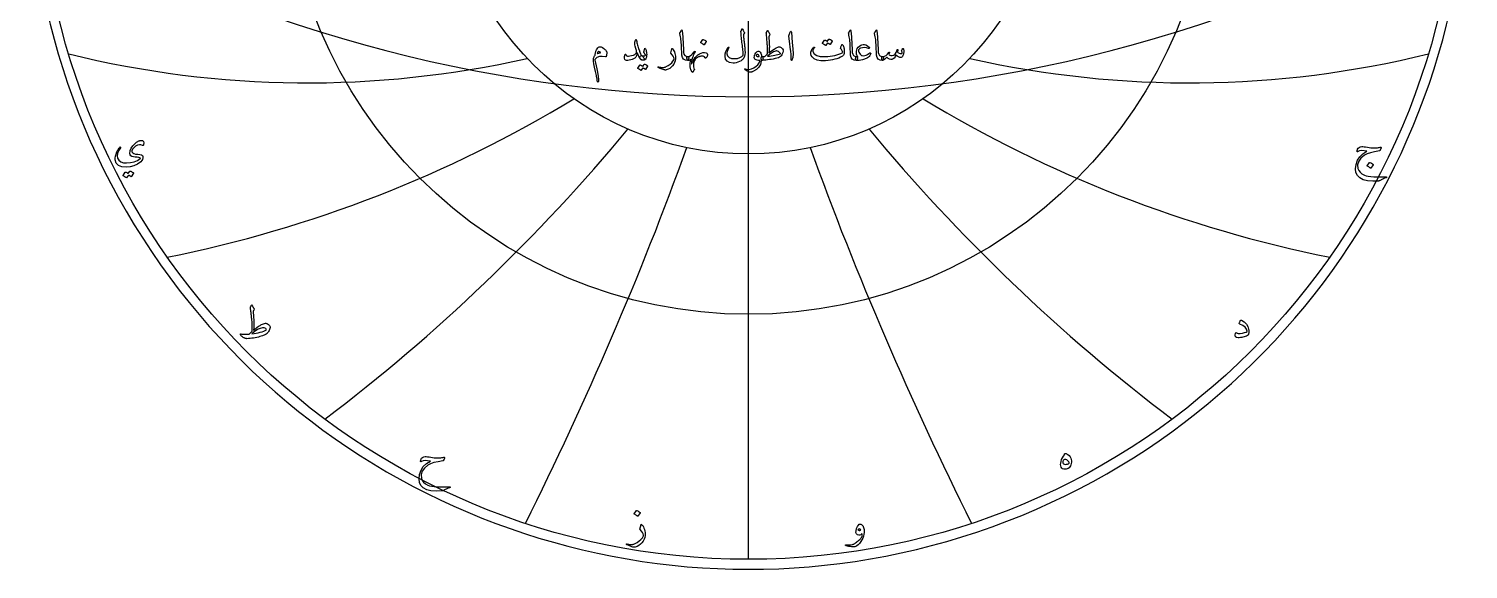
# Model space of a CAD drawing. Header units: millimetres. Extents: x -57 to 57, y -57 to 58.
# Drawn here: x -56.6 to 56.6, y -56.6 to -14.1 of the extents above; entities that cross this region are included whole.
import ezdxf

# ---------------------------------------------------------------- set-up
doc = ezdxf.new("R2010")
doc.units = ezdxf.units.MM
for name, color, linetype in [('CUT_OUTER', 1, 'Continuous'), ('ENGRAVE', 7, 'Continuous'), ('ENGRAVE_FINE', 8, 'Continuous'), ('TEXT', 5, 'Continuous')]:
    doc.layers.add(name, color=color, linetype=linetype)

msp = doc.modelspace()

# ---------------------------------------------------------------- linework, layer by layer
at = {"layer": 'CUT_OUTER'}
msp.add_arc((-0.0002, -0.0001), 56.5799, 134.296617, 87.801785, dxfattribs=at)
at = {"layer": 'ENGRAVE'}
for points in [[(0, -55.8), (0, 55.8)], [(0, -55.8), (0, -23.9096)]]:
    msp.add_lwpolyline(points, dxfattribs=at)
for radius in [55.8, 36.5261, 23.9096]:
    msp.add_circle((0, 0), radius, dxfattribs=at)
for centre, radius, start, end in [((-34.6701, 60.0503), 78.3722, 256.139401, 282.728406), ((34.6701, 60.0503), 78.3722, 257.271594, 283.860599), ((-65.1176, 65.1176), 99.0695, 281.307632, 301.249386), ((65.1176, 65.1176), 99.0695, 238.750614, 258.692368), ((-119.2933, 68.874), 142.5085, 307.11247, 320.406972), ((119.2933, 68.874), 142.5085, 219.593028, 232.88753), ((-265.6611, 71.1837), 277.4475, 333.417374, 340.064626), ((265.6611, 71.1837), 277.4475, 199.935374, 206.582626)]:
    msp.add_arc(centre, radius, start, end, dxfattribs=at)
at = {"layer": 'ENGRAVE_FINE'}
msp.add_arc((0, 93.8642), 113.2855, 240.613342, 299.386658, dxfattribs=at)
at = {"layer": 'TEXT'}
for points in [[(-5.2717, -14.1803), (-5.2654, -14.1704), (-5.2594, -14.1638), (-5.2538, -14.1605), (-5.2487, -14.1605), (-5.2408, -14.1648), (-5.2338, -14.1778), (-5.2276, -14.1995), (-5.2222, -14.2298), (-5.195, -14.4763), (-5.1727, -14.7042), (-5.1554, -14.9135), (-5.1431, -15.1043), (-5.1351, -15.2675), (-5.1278, -15.4137), (-5.1211, -15.543), (-5.115, -15.6554), (-5.1097, -15.7509), (-5.1055, -15.8295), (-5.1023, -15.8912), (-5.1002, -15.9359), (-5.0709, -16.07), (-5.0061, -16.1686), (-4.9059, -16.2317), (-4.7702, -16.2593), (-4.7324, -16.2692), (-4.7083, -16.2923), (-4.6978, -16.3286), (-4.7008, -16.3781), (-4.7163, -16.4561), (-4.733, -16.5118), (-4.751, -16.5452), (-4.7702, -16.5563), (-4.9611, -16.5312), (-5.1018, -16.4557), (-5.1921, -16.3299), (-5.2321, -16.1537), (-5.2384, -16.0695), (-5.2441, -15.985), (-5.2492, -15.9003), (-5.2536, -15.8155), (-5.2576, -15.7304), (-5.2614, -15.6451), (-5.265, -15.5596), (-5.2685, -15.4739), (-5.2746, -15.3105), (-5.2833, -15.1633), (-5.2944, -15.0324), (-5.308, -14.9179), (-5.3241, -14.8078), (-5.3427, -14.6906), (-5.3637, -14.5661), (-5.3872, -14.4344), (-5.3903, -14.4107), (-5.3897, -14.389), (-5.3854, -14.3694), (-5.3773, -14.3519)], [(-0.5264, -14.1011), (-0.5206, -14.091), (-0.5132, -14.0838), (-0.5041, -14.0795), (-0.4934, -14.078), (-0.4826, -14.0799), (-0.4736, -14.0854), (-0.4661, -14.0947), (-0.4604, -14.1077), (-0.4296, -14.1834), (-0.3968, -14.2488), (-0.362, -14.3039), (-0.3251, -14.3486), (-0.3141, -14.3647), (-0.311, -14.3833), (-0.3158, -14.4043), (-0.3284, -14.4278), (-0.3364, -14.4392), (-0.344, -14.4501), (-0.3512, -14.4606), (-0.3581, -14.4707), (-0.3644, -14.4802), (-0.3704, -14.4889), (-0.376, -14.4967), (-0.3812, -14.5037), (-0.3898, -14.5165), (-0.396, -14.5318), (-0.3997, -14.5495), (-0.401, -14.5697), (-0.397, -14.6267), (-0.3919, -14.6889), (-0.3855, -14.7563), (-0.3779, -14.8288), (-0.3692, -14.9064), (-0.3597, -14.9892), (-0.3494, -15.0772), (-0.3383, -15.1703), (-0.3258, -15.2632), (-0.3147, -15.3506), (-0.3051, -15.4324), (-0.297, -15.5086), (-0.2901, -15.5794), (-0.2842, -15.6451), (-0.2794, -15.7056), (-0.2756, -15.761), (-0.2712, -15.925), (-0.2846, -16.0803), (-0.3158, -16.2269), (-0.3647, -16.3649), (-0.4123, -16.446), (-0.4859, -16.5208), (-0.5855, -16.5895), (-0.7111, -16.652), (-0.8473, -16.7038), (-0.9752, -16.7403), (-1.0948, -16.7615), (-1.2062, -16.7675), (-1.485, -16.7292), (-1.6847, -16.624), (-1.8051, -16.452), (-1.8464, -16.2131), (-1.8319, -16.0351), (-1.7853, -15.8608), (-1.7065, -15.6903), (-1.5956, -15.5234), (-1.5871, -15.5137), (-1.5782, -15.5077), (-1.5689, -15.5055), (-1.5593, -15.5069), (-1.5489, -15.5108), (-1.5411, -15.516), (-1.5357, -15.5224), (-1.5328, -15.53), (-1.5308, -15.5414), (-1.5312, -15.5523), (-1.5341, -15.5628), (-1.5395, -15.5729), (-1.6151, -15.7204), (-1.6673, -15.846), (-1.696, -15.9497), (-1.7012, -16.0316), (-1.6461, -16.208), (-1.5271, -16.3311), (-1.3441, -16.401), (-1.0973, -16.4177), (-0.8747, -16.3936), (-0.6856, -16.3377), (-0.5299, -16.25), (-0.4076, -16.1306), (-0.4101, -16.073), (-0.4146, -16.0056), (-0.4209, -15.9286), (-0.429, -15.8419), (-0.4392, -15.7452), (-0.4517, -15.6385), (-0.4664, -15.5217), (-0.4835, -15.3947), (-0.4995, -15.2637), (-0.5148, -15.1348), (-0.5292, -15.008), (-0.5429, -14.8832), (-0.5554, -14.7605), (-0.5668, -14.6398), (-0.5769, -14.5212), (-0.5858, -14.4047), (-0.599, -14.2925), (-0.5983, -14.2797), (-0.5965, -14.2678), (-0.5934, -14.2566), (-0.5891, -14.2463)], [(1.4866, -14.2199), (1.4945, -14.2115), (1.5015, -14.2059), (1.5077, -14.2032), (1.513, -14.2034), (1.5194, -14.2063), (1.5254, -14.2117), (1.531, -14.2195), (1.5361, -14.2298), (1.5571, -14.2744), (1.577, -14.3156), (1.5959, -14.3536), (1.6137, -14.3882), (1.6307, -14.4192), (1.6471, -14.446), (1.6629, -14.4687), (1.678, -14.4872), (1.6892, -14.5025), (1.6929, -14.5186), (1.6892, -14.5355), (1.678, -14.5532), (1.612, -14.6357), (1.6036, -14.6499), (1.598, -14.6662), (1.5953, -14.6846), (1.5955, -14.705), (1.6063, -14.8607), (1.6153, -14.9979), (1.6228, -15.1165), (1.6285, -15.2165), (1.6329, -15.2982), (1.636, -15.3617), (1.6378, -15.4071), (1.6384, -15.4343), (1.6377, -15.5148), (1.6356, -15.5911), (1.632, -15.6633), (1.6269, -15.7313), (1.6206, -15.7953), (1.6133, -15.8551), (1.6049, -15.9108), (1.5955, -15.9623), (1.8197, -15.7907), (2.0138, -15.6587), (2.1778, -15.5663), (2.3116, -15.5135), (2.3713, -15.4995), (2.4247, -15.4937), (2.4719, -15.4962), (2.5129, -15.5069), (2.5709, -15.537), (2.626, -15.5845), (2.6782, -15.6492), (2.7274, -15.7313), (2.7351, -15.7509), (2.7382, -15.7734), (2.7367, -15.7988), (2.7307, -15.827), (2.698, -15.9285), (2.659, -16.025), (2.6138, -16.1166), (2.5624, -16.2032), (2.5125, -16.2589), (2.442, -16.3072), (2.3508, -16.348), (2.239, -16.3814), (2.0894, -16.4145), (1.9408, -16.4445), (1.7932, -16.4714), (1.6467, -16.4953), (1.5014, -16.5158), (1.3575, -16.5328), (1.2151, -16.5463), (1.0741, -16.5563), (1.0583, -16.5518), (1.0436, -16.5382), (1.0302, -16.5155), (1.018, -16.4837), (1.0073, -16.4447), (1.0015, -16.407), (1.0007, -16.3705), (1.0048, -16.3352), (1.0141, -16.3045), (1.0288, -16.2816), (1.0488, -16.2665), (1.0741, -16.2593), (1.1079, -16.2575), (1.1397, -16.2552), (1.1697, -16.2525), (1.1979, -16.2494), (1.2242, -16.2463), (1.2486, -16.2436), (1.2712, -16.2414), (1.2919, -16.2395), (1.4767, -16.0613), (1.4784, -16.0536), (1.48, -16.0436), (1.4817, -16.0313), (1.4833, -16.0168), (1.485, -16), (1.4866, -15.9809), (1.4883, -15.9595), (1.4899, -15.9359), (1.4914, -15.9102), (1.4924, -15.8827), (1.493, -15.8533), (1.4932, -15.8221), (1.4932, -15.7892), (1.4932, -15.7548), (1.4932, -15.719), (1.4932, -15.6818), (1.4928, -15.6397), (1.4916, -15.5894), (1.4895, -15.5308), (1.4866, -15.464), (1.4829, -15.3894), (1.4784, -15.3073), (1.473, -15.2178), (1.4668, -15.1208), (1.4526, -14.9057), (1.4396, -14.7355), (1.4279, -14.6103), (1.4173, -14.5301), (1.4089, -14.4786), (1.4033, -14.4394), (1.4006, -14.4126), (1.4008, -14.3981), (1.4109, -14.3709), (1.4211, -14.3453), (1.4315, -14.3214), (1.4421, -14.2991), (1.4529, -14.2781), (1.464, -14.2579), (1.4752, -14.2385), (1.4866, -14.2199)], [(3.2785, -14.3453), (3.3101, -14.2843), (3.3355, -14.2628), (3.3547, -14.281), (3.3676, -14.3387), (3.4435, -15.1472), (3.4887, -15.6435), (3.4988, -16.0399), (3.4739, -16.3365), (3.4138, -16.5332), (3.4029, -16.5493), (3.3932, -16.558), (3.3848, -16.5592), (3.3775, -16.553), (3.3718, -16.5433), (3.3676, -16.5307), (3.3652, -16.5153), (3.3643, -16.4969), (3.3643, -16.354), (3.3577, -16.2024), (3.3445, -16.0421), (3.3247, -15.8732), (3.3204, -15.8291), (3.3074, -15.7099), (3.2858, -15.5156), (3.2554, -15.2462), (3.1828, -14.6489), (3.1812, -14.6172), (3.1828, -14.5879), (3.1878, -14.5611), (3.196, -14.5367)], [(7.9909, -14.1803), (7.9973, -14.1704), (8.0033, -14.1638), (8.0089, -14.1605), (8.014, -14.1605), (8.0219, -14.1648), (8.0289, -14.1778), (8.0351, -14.1995), (8.0404, -14.2298), (8.0677, -14.4763), (8.0899, -14.7042), (8.1073, -14.9135), (8.1196, -15.1043), (8.1276, -15.2675), (8.1349, -15.4137), (8.1416, -15.543), (8.1477, -15.6554), (8.153, -15.7509), (8.1572, -15.8295), (8.1604, -15.8912), (8.1625, -15.9359), (8.1918, -16.07), (8.2566, -16.1686), (8.3568, -16.2317), (8.4925, -16.2593), (8.5303, -16.2692), (8.5544, -16.2923), (8.5649, -16.3286), (8.5618, -16.3781), (8.5464, -16.4561), (8.5297, -16.5118), (8.5117, -16.5452), (8.4925, -16.5563), (8.3016, -16.5312), (8.1609, -16.4557), (8.0706, -16.3299), (8.0305, -16.1537), (8.0243, -16.0695), (8.0186, -15.985), (8.0135, -15.9003), (8.0091, -15.8155), (8.0051, -15.7304), (8.0013, -15.6451), (7.9977, -15.5596), (7.9942, -15.4739), (7.9881, -15.3105), (7.9794, -15.1633), (7.9683, -15.0324), (7.9546, -14.9179), (7.9386, -14.8078), (7.92, -14.6906), (7.899, -14.5661), (7.8754, -14.4344), (7.8724, -14.4107), (7.873, -14.389), (7.8773, -14.3694), (7.8853, -14.3519)], [(10.0336, -14.1803), (10.04, -14.1704), (10.046, -14.1638), (10.0516, -14.1605), (10.0567, -14.1605), (10.0646, -14.1648), (10.0716, -14.1778), (10.0778, -14.1995), (10.0831, -14.2298), (10.1104, -14.4763), (10.1326, -14.7042), (10.15, -14.9135), (10.1623, -15.1043), (10.1703, -15.2675), (10.1776, -15.4137), (10.1843, -15.543), (10.1904, -15.6554), (10.1957, -15.7509), (10.1999, -15.8295), (10.2031, -15.8912), (10.2052, -15.9359), (10.2345, -16.07), (10.2993, -16.1686), (10.3995, -16.2317), (10.5352, -16.2593), (10.573, -16.2692), (10.5971, -16.2923), (10.6076, -16.3286), (10.6045, -16.3781), (10.5891, -16.4561), (10.5724, -16.5118), (10.5544, -16.5452), (10.5352, -16.5563), (10.3443, -16.5312), (10.2036, -16.4557), (10.1133, -16.3299), (10.0732, -16.1537), (10.067, -16.0695), (10.0613, -15.985), (10.0562, -15.9003), (10.0518, -15.8155), (10.0478, -15.7304), (10.044, -15.6451), (10.0404, -15.5596), (10.0369, -15.4739), (10.0308, -15.3105), (10.0221, -15.1633), (10.011, -15.0324), (9.9973, -14.9179), (9.9813, -14.8078), (9.9627, -14.6906), (9.9417, -14.5661), (9.9181, -14.4344), (9.9151, -14.4107), (9.9157, -14.389), (9.92, -14.3694), (9.928, -14.3519)], [(-12.0664, -16.1405), (-12.0575, -16.0878), (-12.0471, -16.0353), (-12.0352, -15.983), (-12.0219, -15.931), (-12.0067, -15.8795), (-11.9893, -15.8291), (-11.9696, -15.7797), (-11.9476, -15.7313), (-11.899, -15.6437), (-11.8486, -15.5754), (-11.7967, -15.5265), (-11.7431, -15.497), (-11.6614, -15.4828), (-11.5714, -15.4995), (-11.4733, -15.5471), (-11.3668, -15.6257), (-11.3376, -15.6509), (-11.3091, -15.6769), (-11.2815, -15.7037), (-11.2546, -15.7313), (-11.2285, -15.7598), (-11.2027, -15.7891), (-11.1773, -15.8192), (-11.1523, -15.8501), (-11.1396, -15.8681), (-11.1309, -15.8856), (-11.1264, -15.9027), (-11.1259, -15.9194), (-11.1371, -15.9868), (-11.1474, -16.0469), (-11.1569, -16.0998), (-11.1655, -16.1455), (-11.1732, -16.1833), (-11.1796, -16.2127), (-11.1847, -16.2336), (-11.1886, -16.2461), (-11.1983, -16.2614), (-11.2109, -16.2709), (-11.2264, -16.2746), (-11.2447, -16.2725), (-11.5003, -16.2366), (-11.7224, -16.2577), (-11.9111, -16.3356), (-12.0664, -16.4705), (-12.0774, -16.487), (-12.0838, -16.5035), (-12.0856, -16.52), (-12.0829, -16.5365), (-12.0248, -16.7589), (-11.9691, -16.9903), (-11.9159, -17.2308), (-11.8651, -17.4803), (-11.8078, -17.8161), (-11.7843, -18.0578), (-11.7946, -18.2055), (-11.8387, -18.2591), (-11.8567, -18.255), (-11.8709, -18.2393), (-11.8814, -18.2121), (-11.8882, -18.1733), (-11.8963, -18.0925), (-11.9072, -18.0083), (-11.921, -17.9209), (-11.9377, -17.8301), (-11.9569, -17.7363), (-11.9782, -17.6395), (-12.0015, -17.5399), (-12.0268, -17.4374), (-12.1116, -17.0936), (-12.1679, -16.8211), (-12.1958, -16.62), (-12.1951, -16.4903), (-12.1858, -16.43), (-12.1741, -16.3744), (-12.1602, -16.3236), (-12.144, -16.2775), (-12.1262, -16.2361), (-12.1073, -16.1995), (-12.0874, -16.1676), (-12.0664, -16.1405)], [(-8.806, -14.9921), (-8.7871, -15.0786), (-8.7664, -15.1666), (-8.7442, -15.256), (-8.7203, -15.3469), (-8.6947, -15.4396), (-8.6674, -15.5346), (-8.6386, -15.6318), (-8.608, -15.7313), (-8.5464, -15.9103), (-8.4901, -16.0448), (-8.4391, -16.1347), (-8.3935, -16.1801), (-8.3537, -16.2071), (-8.3135, -16.2453), (-8.2729, -16.2946), (-8.2318, -16.355), (-8.1931, -16.4299), (-8.1823, -16.4862), (-8.1997, -16.5239), (-8.245, -16.5431), (-8.3917, -16.5283), (-8.5214, -16.4309), (-8.6342, -16.2511), (-8.7302, -15.9887), (-8.7322, -15.9844), (-8.7351, -15.9813), (-8.7388, -15.9794), (-8.7433, -15.9788), (-8.7466, -15.9794), (-8.75, -15.9813), (-8.7532, -15.9844), (-8.7566, -15.9887), (-8.7658, -16.0312), (-8.7772, -16.0762), (-8.7906, -16.1236), (-8.806, -16.1735), (-8.823, -16.2207), (-8.8407, -16.2601), (-8.8593, -16.2917), (-8.8787, -16.3154), (-8.9484, -16.3763), (-9.0354, -16.4301), (-9.1398, -16.4769), (-9.2614, -16.5167), (-9.3852, -16.5462), (-9.4924, -16.5588), (-9.5832, -16.5545), (-9.6574, -16.5332), (-9.721, -16.48), (-9.7498, -16.3864), (-9.7441, -16.2523), (-9.7036, -16.0778), (-9.6997, -16.072), (-9.6946, -16.0679), (-9.6882, -16.0654), (-9.6806, -16.0646), (-9.6715, -16.0656), (-9.664, -16.0687), (-9.6583, -16.0739), (-9.6541, -16.0811), (-9.6385, -16.1176), (-9.6212, -16.1479), (-9.6022, -16.1721), (-9.5816, -16.19), (-9.5172, -16.2139), (-9.4297, -16.2197), (-9.3192, -16.2073), (-9.1855, -16.1768), (-9.043, -16.131), (-8.9323, -16.0795), (-8.8533, -16.0221), (-8.806, -15.959), (-8.7982, -15.8951), (-8.811, -15.7858), (-8.8444, -15.6311), (-8.8985, -15.431), (-8.9244, -15.3256), (-8.9397, -15.2404), (-8.9442, -15.1755), (-8.9381, -15.1307), (-8.8753, -14.9525), (-8.8685, -14.9337), (-8.8613, -14.9203), (-8.8537, -14.9123), (-8.8456, -14.9096), (-8.8357, -14.9148), (-8.8258, -14.9302), (-8.8159, -14.956), (-8.806, -14.9921)], [(-8.1395, -16.058), (-8.1588, -16.0256), (-8.1774, -15.9978), (-8.1951, -15.9745), (-8.212, -15.9557), (-8.2242, -15.9396), (-8.231, -15.9211), (-8.2325, -15.9), (-8.2285, -15.8765), (-8.1593, -15.6257), (-8.1496, -15.6039), (-8.137, -15.5977), (-8.1215, -15.6072), (-8.1031, -15.6323), (-8.0755, -15.6857), (-8.052, -15.7503), (-8.0326, -15.826), (-8.0174, -15.9128), (-8.0085, -15.9961), (-8.005, -16.0778), (-8.0068, -16.1578), (-8.0141, -16.2362), (-8.0258, -16.3045), (-8.0413, -16.3641), (-8.0605, -16.415), (-8.0833, -16.4573), (-8.1116, -16.4887), (-8.1502, -16.5134), (-8.1991, -16.5316), (-8.2583, -16.5431), (-8.3189, -16.5454), (-8.3754, -16.5357), (-8.4278, -16.514), (-8.4761, -16.4804), (-8.5134, -16.4377), (-8.533, -16.3888), (-8.5348, -16.3338), (-8.519, -16.2725), (-8.4936, -16.2224), (-8.4637, -16.1908), (-8.4292, -16.1778), (-8.3902, -16.1834), (-8.3003, -16.2051), (-8.2219, -16.2073), (-8.1551, -16.1902), (-8.0998, -16.1537), (-8.0986, -16.144), (-8.1048, -16.1248), (-8.1184, -16.0962), (-8.1395, -16.058)], [(-6.0308, -15.6356), (-6.0289, -15.6296), (-6.0266, -15.6249), (-6.0239, -15.6214), (-6.0209, -15.6191), (-6.0116, -15.6183), (-6.0002, -15.6224), (-5.9868, -15.6315), (-5.9714, -15.6455), (-5.9111, -15.7171), (-5.8591, -15.7998), (-5.8154, -15.8936), (-5.78, -15.9986), (-5.7523, -16.1116), (-5.7354, -16.223), (-5.7292, -16.3327), (-5.7337, -16.4408), (-5.763, -16.5831), (-5.8113, -16.7197), (-5.8785, -16.8504), (-5.9648, -16.9754), (-6.0679, -17.0886), (-6.1859, -17.1808), (-6.3187, -17.252), (-6.4664, -17.3021), (-6.506, -17.3106), (-6.5456, -17.3128), (-6.5851, -17.3089), (-6.6247, -17.2988), (-6.716, -17.267), (-6.7984, -17.2374), (-6.8719, -17.21), (-6.9366, -17.185), (-6.9922, -17.1622), (-7.0385, -17.1417), (-7.0755, -17.1234), (-7.1033, -17.1074), (-7.109, -17.1025), (-7.1132, -17.0975), (-7.1156, -17.0926), (-7.1164, -17.0876), (-7.1158, -17.0812), (-7.114, -17.0752), (-7.1109, -17.0697), (-7.1065, -17.0645), (-7.101, -17.0606), (-7.0942, -17.0587), (-7.0861, -17.0589), (-7.0769, -17.0612), (-7.0203, -17.0764), (-6.9663, -17.0889), (-6.9147, -17.0987), (-6.8656, -17.1058), (-6.8186, -17.1102), (-6.7732, -17.112), (-6.7295, -17.111), (-6.6875, -17.1074), (-6.6455, -17.1007), (-6.6021, -17.0905), (-6.5572, -17.0768), (-6.5109, -17.0596), (-6.4632, -17.0386), (-6.414, -17.0138), (-6.3633, -16.985), (-6.3113, -16.9523), (-6.165, -16.8471), (-6.0398, -16.7329), (-5.9357, -16.6095), (-5.8525, -16.4771), (-5.8472, -16.4664), (-5.8443, -16.454), (-5.8439, -16.44), (-5.846, -16.4243), (-5.8806, -16.3317), (-5.9351, -16.2288), (-6.0093, -16.1156), (-6.1033, -15.992), (-6.1075, -15.9842), (-6.11, -15.9772), (-6.1108, -15.971), (-6.11, -15.9656)], [(-4.2422, -16.5299), (-4.2784, -16.6079), (-4.3049, -16.69), (-4.3214, -16.7762), (-4.3279, -16.8665), (-4.3251, -16.9606), (-4.3131, -17.0579), (-4.2921, -17.1586), (-4.262, -17.2625), (-4.2582, -17.2763), (-4.257, -17.2881), (-4.2582, -17.2978), (-4.262, -17.3054), (-4.3808, -17.4737), (-4.3917, -17.4859), (-4.4014, -17.4927), (-4.4098, -17.4941), (-4.4171, -17.4902), (-4.5301, -17.2965), (-4.5854, -17.0587), (-4.5829, -16.7768), (-4.5227, -16.4507), (-4.5802, -16.4969), (-4.6406, -16.5299), (-4.7039, -16.5497), (-4.7702, -16.5563), (-4.7844, -16.552), (-4.7974, -16.539), (-4.8091, -16.5173), (-4.8197, -16.487), (-4.8256, -16.4688), (-4.8304, -16.4503), (-4.8339, -16.4316), (-4.8361, -16.4128), (-4.8378, -16.3939), (-4.8395, -16.3752), (-4.8411, -16.3568), (-4.8428, -16.3385), (-4.8407, -16.3051), (-4.8279, -16.2808), (-4.8044, -16.2655), (-4.7702, -16.2593), (-4.6355, -16.2292), (-4.5086, -16.1554), (-4.3896, -16.0378), (-4.2784, -15.8765), (-4.2634, -15.8561), (-4.2479, -15.8443), (-4.232, -15.8412), (-4.2157, -15.8468), (-4.2038, -15.8573), (-4.1976, -15.8691), (-4.1972, -15.8821), (-4.2026, -15.8963), (-4.2317, -15.9479), (-4.2599, -16.0003), (-4.287, -16.0535), (-4.3131, -16.1075), (-4.3382, -16.1624), (-4.3622, -16.2181), (-4.3852, -16.2746), (-4.4071, -16.3319), (-4.4558, -16.488), (-4.4831, -16.6231), (-4.4888, -16.7372), (-4.4732, -16.8302), (-4.4717, -16.8331), (-4.4707, -16.8352), (-4.4701, -16.8364), (-4.4699, -16.8368), (-4.4696, -16.8364), (-4.469, -16.8352), (-4.468, -16.8331), (-4.4666, -16.8302), (-4.4464, -16.7829), (-4.4257, -16.7366), (-4.4044, -16.6913), (-4.3824, -16.6471), (-4.3596, -16.6037), (-4.3358, -16.5609), (-4.3109, -16.5187), (-4.2851, -16.4771), (-4.2663, -16.4482), (-4.2496, -16.4309), (-4.2349, -16.4251), (-4.2224, -16.4309), (-4.2162, -16.4433), (-4.2174, -16.4639), (-4.2261, -16.4928), (-4.2422, -16.5299)], [(-3.5921, -14.9129), (-3.5879, -14.9088), (-3.5822, -14.9063), (-3.5747, -14.9055), (-3.5656, -14.9063), (-3.5015, -14.9323), (-3.4411, -14.9641), (-3.3844, -15.0016), (-3.3314, -15.0449), (-3.3262, -15.0515), (-3.3239, -15.0581), (-3.3245, -15.0647), (-3.3281, -15.0713), (-3.4832, -15.3221), (-3.4889, -15.3281), (-3.4963, -15.3295), (-3.5054, -15.3264), (-3.5161, -15.3188), (-3.5254, -15.3122), (-3.5401, -15.3023), (-3.5601, -15.2891), (-3.5854, -15.2726), (-3.6166, -15.2528), (-3.6539, -15.2297), (-3.6974, -15.2033), (-3.7471, -15.1736), (-3.7538, -15.1687), (-3.757, -15.1637), (-3.757, -15.1588), (-3.7538, -15.1538)], [(1.0081, -16.5926), (0.9308, -16.8642), (0.8011, -17.0917), (0.619, -17.2751), (0.3844, -17.4143), (0.3517, -17.4284), (0.3193, -17.4411), (0.2873, -17.4524), (0.2557, -17.4622), (0.2248, -17.4703), (0.1947, -17.4766), (0.1654, -17.481), (0.1369, -17.4836), (0.066, -17.4735), (-0.0281, -17.4366), (-0.1452, -17.3729), (-0.2855, -17.2823), (-0.3005, -17.2693), (-0.3094, -17.2567), (-0.3121, -17.2446), (-0.3086, -17.2328), (-0.3007, -17.2237), (-0.2904, -17.2196), (-0.2776, -17.2204), (-0.2624, -17.2262), (-0.1165, -17.2734), (0.047, -17.2732), (0.2283, -17.2256), (0.4273, -17.1305), (0.5899, -17.0202), (0.7243, -16.8904), (0.8308, -16.7413), (0.9091, -16.5728), (0.9085, -16.5668), (0.9067, -16.5621), (0.9036, -16.5586), (0.8992, -16.5563), (0.7856, -16.5497), (0.6889, -16.5365), (0.6091, -16.5167), (0.5461, -16.4903), (0.4975, -16.4495), (0.4669, -16.393), (0.4546, -16.3208), (0.4603, -16.2329), (0.4622, -16.2213), (0.4645, -16.2094), (0.4672, -16.1973), (0.4702, -16.1851), (0.4738, -16.1724), (0.4777, -16.1591), (0.482, -16.1452), (0.4867, -16.1306), (0.5255, -16.0364), (0.5725, -15.9582), (0.6278, -15.8961), (0.6913, -15.8501), (0.7563, -15.825), (0.8159, -15.8254), (0.8702, -15.8514), (0.919, -15.9029), (0.9617, -15.9747), (0.9941, -16.058), (1.0162, -16.1529), (1.0279, -16.2593), (1.0344, -16.2592), (1.0407, -16.2589), (1.0468, -16.2584), (1.0527, -16.2577), (1.0586, -16.2569), (1.0647, -16.2564), (1.071, -16.2561), (1.0774, -16.256), (1.0997, -16.2608), (1.117, -16.275), (1.1294, -16.2987), (1.1368, -16.3319), (1.1399, -16.3684), (1.1393, -16.4053), (1.135, -16.4427), (1.1269, -16.4804), (1.1164, -16.5136), (1.1047, -16.5373), (1.0917, -16.5516), (1.0774, -16.5563), (1.0147, -16.5563), (1.0143, -16.5623), (1.0131, -16.5703), (1.011, -16.5804), (1.0081, -16.5926)], [(2.1961, -15.8105), (2.1794, -15.8111), (2.1623, -15.813), (2.1448, -15.8161), (2.1268, -15.8204), (1.9647, -15.8841), (1.8051, -15.973), (1.6479, -16.0871), (1.4932, -16.2263), (1.6477, -16.2119), (1.7944, -16.195), (1.9332, -16.1756), (2.0641, -16.1537), (2.1873, -16.1292), (2.3026, -16.1017), (2.41, -16.0714), (2.5096, -16.0382), (2.5189, -16.0343), (2.5237, -16.0291), (2.5239, -16.0227), (2.5195, -16.0151), (2.4486, -15.9281), (2.371, -15.865), (2.2869, -15.8258), (2.1961, -15.8105)], [(7.3903, -15.3287), (7.4125, -15.3566), (7.4328, -15.3873), (7.4513, -15.4209), (7.4679, -15.4574), (7.4826, -15.4966), (7.4955, -15.5383), (7.5066, -15.5824), (7.5157, -15.629), (7.5277, -15.7227), (7.5306, -15.8155), (7.5244, -15.9075), (7.5091, -15.9986), (7.486, -16.0799), (7.4563, -16.1455), (7.42, -16.1954), (7.3771, -16.2296), (7.241, -16.3016), (7.0966, -16.3657), (6.944, -16.422), (6.7831, -16.4705), (6.614, -16.5107), (6.4366, -16.5423), (6.251, -16.5652), (6.0572, -16.5794), (5.6937, -16.5757), (5.3955, -16.525), (5.1624, -16.4272), (4.9945, -16.2824), (4.9257, -16.1692), (4.8939, -16.0473), (4.8993, -15.9167), (4.9417, -15.7775), (4.9561, -15.7475), (4.9727, -15.7169), (4.9916, -15.6856), (5.0127, -15.6538), (5.0361, -15.6213), (5.0618, -15.5882), (5.0897, -15.5545), (5.1199, -15.5201), (5.1301, -15.5104), (5.1406, -15.5044), (5.1515, -15.5022), (5.1628, -15.5036), (5.1705, -15.5065), (5.1769, -15.5119), (5.182, -15.5197), (5.1859, -15.53), (5.1878, -15.5397), (5.1868, -15.549), (5.1829, -15.5579), (5.1761, -15.5663), (5.1478, -15.5999), (5.1224, -15.6348), (5.0999, -15.6709), (5.0803, -15.7082), (5.0669, -15.7439), (5.0597, -15.7783), (5.0587, -15.8115), (5.0638, -15.8435), (5.167, -16.0302), (5.3608, -16.1611), (5.6455, -16.2364), (6.0208, -16.256), (6.2272, -16.2481), (6.4239, -16.2309), (6.6108, -16.2044), (6.7881, -16.1686), (6.9559, -16.1235), (7.1144, -16.0692), (7.2636, -16.0055), (7.4035, -15.9326), (7.3899, -15.8646), (7.359, -15.7891), (7.3107, -15.7062), (7.2451, -15.6158), (7.2431, -15.6072), (7.2435, -15.5911), (7.2464, -15.5676), (7.2517, -15.5366), (7.2532, -15.5335), (7.2542, -15.5308), (7.2548, -15.5286), (7.255, -15.5267), (7.2658, -15.4846), (7.2814, -15.4376), (7.3021, -15.3856), (7.3276, -15.3287), (7.339, -15.3114), (7.3532, -15.3056), (7.3703, -15.3114), (7.3903, -15.3287)], [(6.3145, -14.8898), (6.3187, -14.8857), (6.3244, -14.8832), (6.3319, -14.8824), (6.3409, -14.8832), (6.3734, -14.8954), (6.4049, -14.9088), (6.4353, -14.9234), (6.4647, -14.9393), (6.4933, -14.9566), (6.5212, -14.9756), (6.5485, -14.9962), (6.5752, -15.0185), (6.5804, -15.0253), (6.5827, -15.0325), (6.5821, -15.0402), (6.5785, -15.0482), (6.4201, -15.299), (6.4158, -15.3023), (6.4094, -15.3023), (6.401, -15.299), (6.3904, -15.2924), (6.3832, -15.2863), (6.3715, -15.278), (6.3552, -15.2674), (6.3343, -15.2545), (6.3088, -15.2391), (6.2782, -15.2211), (6.2428, -15.2003), (6.2023, -15.1769), (6.0769, -15.3716), (6.0712, -15.3776), (6.0637, -15.379), (6.0547, -15.3759), (6.0439, -15.3683), (6.0347, -15.3617), (6.02, -15.3518), (6, -15.3386), (5.9746, -15.3221), (5.9435, -15.3023), (5.9062, -15.2792), (5.8627, -15.2528), (5.8129, -15.2231), (5.8078, -15.2182), (5.8055, -15.2132), (5.8061, -15.2083), (5.8096, -15.2033), (5.9713, -14.9624), (5.9755, -14.9583), (5.9812, -14.9558), (5.9887, -14.955), (5.9977, -14.9558), (6.0254, -14.9648), (6.0522, -14.9752), (6.0782, -14.9871), (6.1033, -15.0004), (6.1277, -15.0149), (6.1512, -15.0305), (6.1739, -15.0471), (6.1957, -15.0647)], [(9.6046, -16.0184), (9.5155, -16.2164), (9.5042, -16.236), (9.4933, -16.2519), (9.4828, -16.2641), (9.4726, -16.2725), (9.4213, -16.3077), (9.3662, -16.3406), (9.3074, -16.3712), (9.2449, -16.3996), (9.1789, -16.4261), (9.1096, -16.4511), (9.037, -16.4747), (8.9611, -16.4969), (8.8192, -16.5316), (8.6938, -16.553), (8.5849, -16.5613), (8.4925, -16.5563), (8.4573, -16.5402), (8.434, -16.5085), (8.4226, -16.461), (8.4232, -16.3979), (8.4317, -16.341), (8.4439, -16.2989), (8.4598, -16.2717), (8.4793, -16.2593), (8.4826, -16.2593), (8.4859, -16.2593), (8.4892, -16.2593), (8.4925, -16.2593), (8.5171, -16.2618), (8.5412, -16.2626), (8.5649, -16.2618), (8.5882, -16.2593), (8.5482, -16.2001), (8.5173, -16.1347), (8.4954, -16.0632), (8.4826, -15.9854), (8.4808, -15.8462), (8.5049, -15.7222), (8.555, -15.6135), (8.6311, -15.5201), (8.7291, -15.4329), (8.825, -15.3658), (8.9189, -15.319), (9.0106, -15.2924), (9.1096, -15.2926), (9.2218, -15.3295), (9.3472, -15.4032), (9.4858, -15.5135), (9.5015, -15.5306), (9.5089, -15.549), (9.5081, -15.5686), (9.499, -15.5894), (9.4861, -15.6055), (9.4702, -15.6142), (9.4514, -15.6154), (9.4297, -15.6092), (9.2744, -15.5643), (9.1187, -15.5482), (8.9626, -15.561), (8.806, -15.6026), (8.744, -15.6288), (8.6963, -15.6579), (8.6631, -15.6899), (8.6443, -15.7247), (8.6398, -15.7689), (8.6526, -15.8254), (8.6827, -15.8943), (8.7301, -15.9755), (8.7879, -16.0576), (8.8423, -16.1191), (8.8935, -16.1599), (8.9413, -16.1801), (9.0455, -16.1904), (9.1501, -16.1785), (9.2551, -16.1442), (9.3604, -16.0877), (9.4561, -16.0217), (9.5056, -15.9904), (9.5452, -15.9722), (9.5749, -15.9673), (9.5947, -15.9755), (9.6028, -15.9856), (9.6071, -15.9961), (9.6077, -16.0071), (9.6046, -16.0184)], [(12.1357, -15.6158), (12.143, -15.6109), (12.1514, -15.6125), (12.1611, -15.6208), (12.172, -15.6356), (12.1838, -15.6608), (12.1927, -15.6967), (12.1987, -15.7433), (12.2017, -15.8006), (12.2028, -15.8658), (12.1993, -15.9293), (12.1912, -15.9912), (12.1786, -16.0514), (12.1419, -16.1686), (12.1011, -16.2527), (12.0561, -16.3039), (12.007, -16.322), (11.8909, -16.3152), (11.7835, -16.2849), (11.6847, -16.2311), (11.5945, -16.1537), (11.5327, -16.2756), (11.4592, -16.3707), (11.3743, -16.439), (11.2777, -16.4804), (11.1765, -16.4895), (11.074, -16.4639), (10.9702, -16.4037), (10.8652, -16.3088), (10.7803, -16.4171), (10.6969, -16.4944), (10.6153, -16.5408), (10.5352, -16.5563), (10.5192, -16.5472), (10.5039, -16.52), (10.4895, -16.4746), (10.4758, -16.4111), (10.4709, -16.3484), (10.4791, -16.3022), (10.5006, -16.2725), (10.5352, -16.2593), (10.6875, -16.2249), (10.8207, -16.1578), (10.935, -16.0582), (11.0302, -15.926), (11.0354, -15.9188), (11.041, -15.9136), (11.047, -15.9105), (11.0533, -15.9095), (11.0612, -15.9103), (11.0682, -15.9128), (11.0744, -15.9169), (11.0797, -15.9227), (11.0828, -15.9405), (11.0756, -15.9706), (11.0581, -16.0131), (11.0302, -16.0679), (11.0668, -16.1102), (11.1235, -16.1413), (11.2004, -16.1613), (11.2975, -16.1702), (11.4186, -16.1448), (11.5244, -16.0621), (11.615, -15.9221), (11.6902, -15.7247), (11.694, -15.7146), (11.6985, -15.7074), (11.7039, -15.7031), (11.71, -15.7016), (11.7193, -15.7024), (11.7274, -15.7049), (11.7342, -15.709), (11.7397, -15.7148), (11.7439, -15.7231), (11.7463, -15.7313), (11.7472, -15.7396), (11.7463, -15.7478), (11.7133, -15.8864), (11.7519, -15.9207), (11.7983, -15.9508), (11.8526, -15.9768), (11.9146, -15.9986), (11.9751, -16.0128), (12.0211, -16.0159), (12.0526, -16.0079), (12.0697, -15.9887), (12.0753, -15.9594), (12.0722, -15.9178), (12.0605, -15.8637), (12.04, -15.7973), (12.0436, -15.7785), (12.0607, -15.742), (12.0914, -15.6878), (12.1357, -15.6158)], [(-11.8948, -16.0184), (-11.8643, -16.0057), (-11.8321, -15.9941), (-11.7983, -15.9835), (-11.7628, -15.9739), (-11.7259, -15.9653), (-11.6878, -15.9578), (-11.6484, -15.9513), (-11.6077, -15.9458), (-11.6649, -15.9023), (-11.7142, -15.874), (-11.7556, -15.861), (-11.7892, -15.8633), (-11.8293, -15.8829), (-11.8602, -15.9153), (-11.8821, -15.9605), (-11.8948, -16.0184)], [(-8.1989, -16.85), (-8.1947, -16.8459), (-8.189, -16.8434), (-8.1815, -16.8426), (-8.1724, -16.8434), (-8.14, -16.8556), (-8.1085, -16.869), (-8.0781, -16.8836), (-8.0487, -16.8995), (-8.0201, -16.9168), (-7.9922, -16.9358), (-7.9649, -16.9564), (-7.9381, -16.9787), (-7.933, -16.9855), (-7.9307, -16.9927), (-7.9313, -17.0004), (-7.9348, -17.0084), (-8.0932, -17.2592), (-8.0976, -17.2625), (-8.104, -17.2625), (-8.1124, -17.2592), (-8.1229, -17.2526), (-8.1302, -17.2465), (-8.1419, -17.2382), (-8.1582, -17.2276), (-8.1791, -17.2147), (-8.2046, -17.1993), (-8.2352, -17.1813), (-8.2706, -17.1605), (-8.311, -17.1371), (-8.4365, -17.3318), (-8.4422, -17.3378), (-8.4497, -17.3392), (-8.4587, -17.3361), (-8.4695, -17.3285), (-8.4787, -17.3219), (-8.4934, -17.312), (-8.5134, -17.2988), (-8.5388, -17.2823), (-8.5699, -17.2625), (-8.6072, -17.2394), (-8.6507, -17.213), (-8.7005, -17.1833), (-8.7056, -17.1784), (-8.7079, -17.1734), (-8.7073, -17.1685), (-8.7037, -17.1635), (-8.542, -16.9226), (-8.5379, -16.9185), (-8.5321, -16.916), (-8.5247, -16.9152), (-8.5156, -16.916), (-8.488, -16.925), (-8.4612, -16.9354), (-8.4352, -16.9473), (-8.4101, -16.9606), (-8.3857, -16.9751), (-8.3622, -16.9907), (-8.3395, -17.0073), (-8.3177, -17.0249)], [(-3.4106, -16.3517), (-3.4532, -16.2849), (-3.5087, -16.2395), (-3.577, -16.2156), (-3.6581, -16.2131), (-3.704, -16.219), (-3.7496, -16.2267), (-3.7948, -16.2363), (-3.8396, -16.2478), (-3.8839, -16.2615), (-3.9278, -16.2779), (-3.9713, -16.297), (-4.0145, -16.3187), (-4.0883, -16.3682), (-4.158, -16.4375), (-4.2236, -16.5266), (-4.2851, -16.6355), (-4.3026, -16.6601), (-4.3189, -16.6743), (-4.3339, -16.6782), (-4.3477, -16.6718), (-4.3593, -16.659), (-4.3643, -16.6438), (-4.3626, -16.626), (-4.3544, -16.6058), (-4.3418, -16.5792), (-4.3304, -16.5555), (-4.3203, -16.5347), (-4.3115, -16.5167), (-4.3036, -16.5015), (-4.2966, -16.4887), (-4.2904, -16.4784), (-4.2851, -16.4705), (-4.2366, -16.3975), (-4.1869, -16.3303), (-4.1359, -16.2688), (-4.0838, -16.2131), (-4.0303, -16.163), (-3.9757, -16.1182), (-3.9198, -16.0788), (-3.8627, -16.0448), (-3.716, -15.9782), (-3.5797, -15.9433), (-3.4537, -15.9402), (-3.338, -15.9689), (-3.2887, -15.9939), (-3.253, -16.0258), (-3.2309, -16.0648), (-3.2225, -16.1108), (-3.2274, -16.1735), (-3.2455, -16.2329), (-3.2769, -16.289), (-3.3215, -16.3418), (-3.3505, -16.3647), (-3.3751, -16.374), (-3.3951, -16.3697), (-3.4106, -16.3517)], [(0.8497, -16.223), (0.8151, -16.1626), (0.7771, -16.1199), (0.7359, -16.0949), (0.6913, -16.0877), (0.6647, -16.0947), (0.641, -16.1059), (0.6202, -16.1211), (0.6022, -16.1405), (0.5965, -16.1508), (0.5956, -16.162), (0.5998, -16.1739), (0.6088, -16.1867), (0.6429, -16.2166), (0.6922, -16.237), (0.7567, -16.248), (0.8365, -16.2494), (0.8448, -16.2478), (0.8497, -16.2428), (0.8514, -16.2346), (0.8497, -16.223)], [(-47.6473, -23.2369), (-47.7613, -23.1989), (-47.8885, -23.1973), (-48.0288, -23.2323), (-48.1824, -23.3038), (-48.2798, -23.372), (-48.361, -23.4534), (-48.4259, -23.548), (-48.4745, -23.6558), (-48.4794, -23.6774), (-48.4798, -23.6998), (-48.4759, -23.7231), (-48.4675, -23.7473), (-48.4116, -23.8226), (-48.3179, -23.8793), (-48.1863, -23.9176), (-48.0169, -23.9374), (-47.8497, -23.9552), (-47.7283, -23.9876), (-47.6526, -24.0344), (-47.6227, -24.0958), (-47.6194, -24.2243), (-47.6447, -24.3387), (-47.6986, -24.439), (-47.7811, -24.5252), (-48.0431, -24.7041), (-48.3223, -24.8359), (-48.6186, -24.9206), (-48.9321, -24.9582), (-49.2745, -24.9344), (-49.5305, -24.8315), (-49.7004, -24.6493), (-49.784, -24.388), (-49.7888, -24.2445), (-49.7681, -24.0888), (-49.7219, -23.9207), (-49.6502, -23.7403), (-49.6253, -23.6901), (-49.5996, -23.6417), (-49.5733, -23.5951), (-49.5464, -23.5502), (-49.5186, -23.5069), (-49.4896, -23.4648), (-49.4596, -23.4241), (-49.4285, -23.3848), (-49.4117, -23.3685), (-49.3968, -23.3619), (-49.3836, -23.365), (-49.3721, -23.3777), (-49.3658, -23.3936), (-49.3642, -23.4094), (-49.3675, -23.4252), (-49.3757, -23.4411), (-49.5204, -23.6743), (-49.6062, -23.8846), (-49.6331, -24.072), (-49.6009, -24.2366), (-49.4975, -24.41), (-49.3457, -24.5323), (-49.1455, -24.6036), (-48.8969, -24.6238), (-48.5784, -24.5985), (-48.2915, -24.5332), (-48.0363, -24.4278), (-47.8128, -24.2824), (-47.7994, -24.27), (-47.7943, -24.2577), (-47.7976, -24.2454), (-47.8093, -24.2331), (-47.8566, -24.2102), (-47.9386, -24.1908), (-48.0554, -24.175), (-48.207, -24.1627), (-48.3612, -24.1438), (-48.4789, -24.1081), (-48.5601, -24.0558), (-48.6048, -23.9867), (-48.6255, -23.9055), (-48.6312, -23.8204), (-48.6219, -23.7313), (-48.5977, -23.6382), (-48.5192, -23.4554), (-48.4103, -23.2871), (-48.271, -23.1333), (-48.1014, -22.994), (-48.0563, -22.961), (-48.0125, -22.9324), (-47.9701, -22.9082), (-47.9289, -22.8884), (-47.8893, -22.8728), (-47.8515, -22.8612), (-47.8154, -22.8535), (-47.7811, -22.8497), (-47.6469, -22.8623), (-47.5646, -22.921), (-47.5343, -23.0259), (-47.5558, -23.1771), (-47.5721, -23.2178), (-47.5928, -23.2413), (-47.6179, -23.2477), (-47.6473, -23.2369)], [(49.7294, -23.4552), (49.6449, -23.6452), (49.6372, -23.6578), (49.6282, -23.6672), (49.6179, -23.6736), (49.6062, -23.6769), (49.2157, -23.7385), (48.889, -23.8142), (48.6261, -23.904), (48.427, -24.0078), (48.1478, -24.2355), (47.9685, -24.4856), (47.8891, -24.7582), (47.9096, -25.0532), (47.9716, -25.213), (48.0768, -25.3542), (48.2251, -25.477), (48.4165, -25.5812), (48.5509, -25.6279), (48.7183, -25.6657), (48.9187, -25.6948), (49.1521, -25.715), (49.2762, -25.7209), (49.3985, -25.7247), (49.5191, -25.7262), (49.6379, -25.7256), (49.7545, -25.7229), (49.8685, -25.7185), (49.9798, -25.7124), (50.0885, -25.7044), (50.114, -25.7027), (50.1342, -25.7044), (50.1492, -25.7097), (50.1589, -25.7185), (50.1641, -25.7293), (50.1659, -25.7405), (50.1641, -25.7522), (50.1589, -25.7643), (50.155, -25.7708), (50.1505, -25.7762), (50.1453, -25.7805), (50.1395, -25.7836), (50.1332, -25.7864), (50.1267, -25.7894), (50.12, -25.7926), (50.1131, -25.796), (50.0117, -25.8283), (49.9221, -25.862), (49.8445, -25.8969), (49.7787, -25.9332), (49.7366, -25.9594), (49.6982, -25.9816), (49.6635, -25.9999), (49.6326, -26.0142), (49.6059, -26.0252), (49.5838, -26.0336), (49.5663, -26.0393), (49.5534, -26.0424), (49.0721, -26.0602), (48.6629, -26.0256), (48.3258, -25.9387), (48.0609, -25.7995), (47.8695, -25.6085), (47.7565, -25.37), (47.7217, -25.084), (47.7653, -24.7505), (47.8805, -24.4146), (48.0609, -24.1284), (48.3065, -23.8919), (48.6171, -23.7051), (48.3971, -23.6631), (48.2053, -23.6532), (48.0416, -23.6754), (47.9061, -23.7297), (47.8942, -23.7341), (47.8832, -23.7368), (47.8731, -23.7376), (47.8638, -23.7368), (47.8561, -23.7339), (47.8506, -23.7288), (47.8473, -23.7216), (47.8462, -23.7121), (47.8511, -23.6683), (47.8585, -23.625), (47.8687, -23.5821), (47.8814, -23.5396), (47.9263, -23.4571), (47.9976, -23.3962), (48.0953, -23.3568), (48.2193, -23.339), (48.2979, -23.3397), (48.3962, -23.3487), (48.5144, -23.3661), (48.6523, -23.3918), (48.7946, -23.4175), (48.926, -23.4349), (49.0463, -23.4439), (49.1557, -23.4446), (49.2082, -23.4423), (49.2639, -23.4389), (49.3226, -23.4344), (49.3845, -23.4288), (49.4494, -23.4218), (49.5173, -23.4134), (49.5884, -23.4034), (49.6625, -23.3918), (49.705, -23.3905), (49.7303, -23.4006), (49.7384, -23.4222), (49.7294, -23.4552)], [(48.8213, -24.5956), (48.8257, -24.5912), (48.8318, -24.5886), (48.8397, -24.5877), (48.8494, -24.5886), (48.9178, -24.6163), (48.9823, -24.6502), (49.0428, -24.6902), (49.0993, -24.7364), (49.1048, -24.7435), (49.1073, -24.7505), (49.1066, -24.7576), (49.1029, -24.7646), (48.9374, -25.0321), (48.9313, -25.0385), (48.9233, -25.04), (48.9137, -25.0367), (48.9022, -25.0286), (48.8923, -25.0216), (48.8767, -25.011), (48.8554, -24.9969), (48.8283, -24.9793), (48.7951, -24.9582), (48.7553, -24.9336), (48.7088, -24.9054), (48.6558, -24.8737), (48.6488, -24.8684), (48.6453, -24.8632), (48.6453, -24.8579), (48.6488, -24.8526)], [(-48.6329, -25.268), (-48.6285, -25.2636), (-48.6224, -25.2609), (-48.6145, -25.26), (-48.6048, -25.2609), (-48.5701, -25.2739), (-48.5366, -25.2882), (-48.5041, -25.3038), (-48.4728, -25.3208), (-48.4423, -25.3392), (-48.4125, -25.3595), (-48.3834, -25.3815), (-48.3549, -25.4052), (-48.3494, -25.4125), (-48.3469, -25.4202), (-48.3476, -25.4283), (-48.3513, -25.4369), (-48.5203, -25.7044), (-48.5249, -25.708), (-48.5317, -25.708), (-48.5408, -25.7044), (-48.552, -25.6974), (-48.5597, -25.6909), (-48.5722, -25.682), (-48.5896, -25.6707), (-48.6118, -25.6569), (-48.6391, -25.6405), (-48.6717, -25.6213), (-48.7095, -25.5992), (-48.7526, -25.5742), (-48.8864, -25.7819), (-48.8925, -25.7883), (-48.9005, -25.7898), (-48.9101, -25.7865), (-48.9216, -25.7784), (-48.9315, -25.7713), (-48.9471, -25.7608), (-48.9684, -25.7467), (-48.9955, -25.7291), (-49.0287, -25.708), (-49.0685, -25.6833), (-49.115, -25.6552), (-49.168, -25.6235), (-49.1735, -25.6182), (-49.1759, -25.6129), (-49.1752, -25.6076), (-49.1715, -25.6024), (-48.999, -25.3454), (-48.9946, -25.341), (-48.9885, -25.3384), (-48.9805, -25.3375), (-48.9709, -25.3384), (-48.9414, -25.3479), (-48.9128, -25.359), (-48.8851, -25.3717), (-48.8582, -25.3859), (-48.8323, -25.4014), (-48.8072, -25.418), (-48.783, -25.4357), (-48.7597, -25.4545)], [(-39.1556, -35.9882), (-39.1389, -35.9499), (-39.1239, -35.916), (-39.1107, -35.8866), (-39.0993, -35.8615), (-39.0898, -35.841), (-39.0825, -35.8254), (-39.0775, -35.8146), (-39.0746, -35.8087), (-39.0687, -35.801), (-39.0614, -35.7955), (-39.0528, -35.7922), (-39.0429, -35.7911), (-39.0348, -35.7924), (-39.028, -35.7964), (-39.0225, -35.803), (-39.0183, -35.8122), (-38.9998, -35.8571), (-38.9831, -35.8967), (-38.9681, -35.931), (-38.9549, -35.96), (-38.9473, -35.9728), (-38.9387, -35.9864), (-38.9289, -36.001), (-38.918, -36.0164), (-38.9058, -36.0326), (-38.892, -36.0498), (-38.8767, -36.0678), (-38.8599, -36.0868), (-38.8493, -36.1059), (-38.8458, -36.1246), (-38.8493, -36.1429), (-38.8599, -36.1607), (-38.9268, -36.2487), (-38.9358, -36.263), (-38.9417, -36.2777), (-38.9446, -36.2929), (-38.9444, -36.3085), (-38.9101, -36.6959), (-38.8881, -37.0099), (-38.8784, -37.2503), (-38.881, -37.4173), (-38.8846, -37.4797), (-38.8885, -37.5366), (-38.8926, -37.5879), (-38.8969, -37.6338), (-38.9014, -37.6744), (-38.9061, -37.7099), (-38.911, -37.7404), (-38.9162, -37.7658), (-38.8109, -37.6853), (-38.7134, -37.6127), (-38.6235, -37.548), (-38.5413, -37.4912), (-38.4671, -37.4422), (-38.401, -37.4006), (-38.343, -37.3665), (-38.2932, -37.3399), (-38.2045, -37.3003), (-38.1216, -37.2695), (-38.0444, -37.2475), (-37.9729, -37.2343), (-37.935, -37.2332), (-37.8954, -37.2404), (-37.8541, -37.2561), (-37.8109, -37.28), (-37.7256, -37.3405), (-37.6631, -37.3988), (-37.6235, -37.4549), (-37.6068, -37.5088), (-37.6079, -37.5689), (-37.6217, -37.6364), (-37.6484, -37.7115), (-37.6877, -37.794), (-37.7317, -37.8751), (-37.7722, -37.9427), (-37.8092, -37.9966), (-37.8426, -38.0368), (-37.9113, -38.0877), (-38.0292, -38.1451), (-38.1964, -38.2091), (-38.4129, -38.2797), (-38.5335, -38.3147), (-38.6562, -38.3457), (-38.7808, -38.3728), (-38.9074, -38.3959), (-39.0356, -38.4152), (-39.1648, -38.4311), (-39.2952, -38.4434), (-39.4266, -38.4522), (-39.4747, -38.4425), (-39.5203, -38.4311), (-39.5636, -38.4179), (-39.6044, -38.4029), (-39.6432, -38.3862), (-39.6805, -38.3677), (-39.7162, -38.3475), (-39.7505, -38.3255), (-39.8105, -38.2815), (-39.8605, -38.2375), (-39.9003, -38.1935), (-39.93, -38.1495), (-39.9463, -38.113), (-39.9493, -38.0879), (-39.9392, -38.0742), (-39.9159, -38.072), (-39.85, -38.0799), (-39.7791, -38.0857), (-39.703, -38.0895), (-39.622, -38.0914), (-39.5358, -38.0913), (-39.4447, -38.0892), (-39.3484, -38.0851), (-39.2471, -38.0791), (-39.0148, -37.8503), (-39.0105, -37.7583), (-39.0082, -37.6655), (-39.0078, -37.5718), (-39.0095, -37.4772), (-39.0129, -37.3815), (-39.0179, -37.2844), (-39.0243, -37.1861), (-39.0324, -37.0864), (-39.0414, -36.9878), (-39.0509, -36.8924), (-39.0608, -36.8003), (-39.0711, -36.7116), (-39.0814, -36.6259), (-39.0913, -36.543), (-39.1008, -36.4631), (-39.1098, -36.386), (-39.1183, -36.3146), (-39.1261, -36.2518), (-39.1332, -36.1975), (-39.1397, -36.1519), (-39.1456, -36.1146), (-39.1507, -36.0854), (-39.1552, -36.0644), (-39.1591, -36.0516), (-39.1615, -36.037), (-39.1617, -36.0216), (-39.1598, -36.0054), (-39.1556, -35.9882)], [(38.5853, -37.2202), (38.5993, -37.1783), (38.6131, -37.1406), (38.6266, -37.107), (38.6399, -37.0776), (38.6528, -37.0522), (38.665, -37.0306), (38.6765, -37.0126), (38.6874, -36.9984), (38.7044, -36.9848), (38.7235, -36.9791), (38.7448, -36.9813), (38.7684, -36.9914), (38.9767, -37.1311), (39.1371, -37.2932), (39.2495, -37.4778), (39.314, -37.6848), (39.323, -37.744), (39.3289, -37.8019), (39.3318, -37.8584), (39.3316, -37.9136), (39.3281, -37.9671), (39.321, -38.0184), (39.3105, -38.0674), (39.2964, -38.1143), (39.2838, -38.1394), (39.2673, -38.1618), (39.2469, -38.1816), (39.2225, -38.1988), (39.1384, -38.2399), (39.0517, -38.2753), (38.9624, -38.305), (38.8705, -38.329), (38.7763, -38.3477), (38.6804, -38.3616), (38.5827, -38.3706), (38.4833, -38.3748), (38.3653, -38.355), (38.2932, -38.2885), (38.2668, -38.1754), (38.2861, -38.0157), (38.2927, -37.9983), (38.302, -37.9849), (38.3139, -37.9755), (38.3284, -37.97), (38.3409, -37.9715), (38.3539, -37.9761), (38.3673, -37.9838), (38.3812, -37.9946), (38.4241, -38.0177), (38.4824, -38.0307), (38.5561, -38.0335), (38.6452, -38.0263), (38.8386, -37.9981), (38.9963, -37.9664), (39.1184, -37.9312), (39.2049, -37.8925), (39.2093, -37.8872), (39.2119, -37.8784), (39.2128, -37.8661), (39.2119, -37.8503), (39.1523, -37.684), (39.0368, -37.537), (38.8654, -37.4094), (38.6381, -37.3012), (38.6084, -37.2855), (38.5897, -37.2668), (38.582, -37.2451), (38.5853, -37.2202)], [(-38.4023, -37.6356), (-38.5385, -37.6921), (-38.6901, -37.7808), (-38.857, -37.9015), (-39.0394, -38.0544), (-38.8626, -38.0326), (-38.6949, -38.0056), (-38.5362, -37.9736), (-38.3865, -37.9365), (-38.246, -37.8948), (-38.115, -37.849), (-37.9934, -37.7989), (-37.8813, -37.7447), (-37.9575, -37.6507), (-38.0697, -37.6012), (-38.2179, -37.5962), (-38.4023, -37.6356)], [(24.8675, -47.4861), (24.8976, -47.4723), (24.9317, -47.4694), (24.9698, -47.4775), (25.0118, -47.4967), (25.1163, -47.5666), (25.2045, -47.6463), (25.2764, -47.7356), (25.3321, -47.8346), (25.3706, -47.9378), (25.3911, -48.0432), (25.3935, -48.1507), (25.3779, -48.2605), (25.3495, -48.3606), (25.3101, -48.4497), (25.2597, -48.5278), (25.1983, -48.5949), (25.129, -48.6488), (25.0549, -48.6873), (24.9759, -48.7104), (24.8921, -48.7181), (24.7825, -48.7102), (24.6932, -48.6794), (24.6241, -48.6257), (24.5753, -48.5492), (24.546, -48.4561), (24.5357, -48.3494), (24.5443, -48.2291), (24.5718, -48.0951), (24.6164, -47.956), (24.6765, -47.824), (24.752, -47.6991), (24.8428, -47.5812), (24.8459, -47.5757), (24.8481, -47.5662), (24.8494, -47.5528), (24.8499, -47.5354), (24.851, -47.5165), (24.8543, -47.502), (24.8598, -47.4918), (24.8675, -47.4861)], [(-23.8959, -47.8381), (-23.9804, -48.0282), (-23.9881, -48.0407), (-23.9971, -48.0502), (-24.0075, -48.0566), (-24.0191, -48.0599), (-24.4096, -48.1215), (-24.7363, -48.1972), (-24.9992, -48.2869), (-25.1983, -48.3908), (-25.4775, -48.6185), (-25.6568, -48.8686), (-25.7362, -49.1412), (-25.7158, -49.4362), (-25.6537, -49.5959), (-25.5486, -49.7372), (-25.4003, -49.8599), (-25.2089, -49.9642), (-25.0745, -50.0108), (-24.9071, -50.0487), (-24.7066, -50.0777), (-24.4732, -50.098), (-24.3491, -50.1039), (-24.2268, -50.1076), (-24.1063, -50.1092), (-23.9875, -50.1085), (-23.8709, -50.1059), (-23.7569, -50.1015), (-23.6456, -50.0953), (-23.5369, -50.0874), (-23.5114, -50.0856), (-23.4911, -50.0874), (-23.4762, -50.0927), (-23.4665, -50.1015), (-23.4612, -50.1123), (-23.4595, -50.1235), (-23.4612, -50.1351), (-23.4665, -50.1472), (-23.4704, -50.1537), (-23.4749, -50.1591), (-23.48, -50.1634), (-23.4859, -50.1666), (-23.4921, -50.1693), (-23.4986, -50.1723), (-23.5053, -50.1755), (-23.5123, -50.1789), (-23.6137, -50.2113), (-23.7032, -50.2449), (-23.7809, -50.2799), (-23.8467, -50.3162), (-23.8888, -50.3424), (-23.9272, -50.3646), (-23.9618, -50.3829), (-23.9927, -50.3972), (-24.0195, -50.4082), (-24.0416, -50.4165), (-24.0591, -50.4222), (-24.0719, -50.4253), (-24.5533, -50.4431), (-24.9625, -50.4086), (-25.2995, -50.3217), (-25.5644, -50.1824), (-25.7558, -49.9915), (-25.8689, -49.753), (-25.9037, -49.467), (-25.8601, -49.1335), (-25.7448, -48.7975), (-25.5644, -48.5113), (-25.3189, -48.2748), (-25.0083, -48.088), (-25.2283, -48.046), (-25.4201, -48.0361), (-25.5838, -48.0583), (-25.7193, -48.1127), (-25.7312, -48.1171), (-25.7422, -48.1197), (-25.7523, -48.1206), (-25.7615, -48.1197), (-25.7692, -48.1169), (-25.7747, -48.1118), (-25.778, -48.1045), (-25.7791, -48.0951), (-25.7743, -48.0513), (-25.7668, -48.008), (-25.7567, -47.9651), (-25.7439, -47.9226), (-25.6991, -47.8401), (-25.6278, -47.7792), (-25.5301, -47.7398), (-25.406, -47.722), (-25.3275, -47.7226), (-25.2291, -47.7316), (-25.111, -47.749), (-24.9731, -47.7748), (-24.8307, -47.8005), (-24.6994, -47.8179), (-24.579, -47.8269), (-24.4697, -47.8276), (-24.4171, -47.8252), (-24.3615, -47.8218), (-24.3027, -47.8173), (-24.2409, -47.8117), (-24.176, -47.8048), (-24.108, -47.7963), (-24.037, -47.7863), (-23.9628, -47.7748), (-23.9204, -47.7734), (-23.8951, -47.7836), (-23.8869, -47.8051), (-23.8959, -47.8381)], [(25.2019, -48.2429), (25.2166, -48.2244), (25.2186, -48.2007), (25.2078, -48.1716), (25.1843, -48.1373), (25.1026, -48.0484), (25.0232, -47.986), (24.946, -47.9499), (24.871, -47.9402), (24.8353, -47.9466), (24.8023, -47.9657), (24.772, -47.9976), (24.7443, -48.0423), (24.722, -48.0905), (24.7082, -48.1329), (24.7027, -48.1697), (24.7055, -48.2007), (24.7302, -48.2577), (24.7724, -48.2984), (24.8323, -48.3228), (24.9097, -48.3309), (24.9953, -48.3254), (25.0725, -48.3089), (25.1414, -48.2814), (25.2019, -48.2429)], [(-8.8067, -51.9714), (-8.8023, -51.967), (-8.7961, -51.9643), (-8.7882, -51.9634), (-8.7785, -51.9643), (-8.7101, -51.992), (-8.6457, -52.0259), (-8.5852, -52.066), (-8.5286, -52.1122), (-8.5231, -52.1192), (-8.5207, -52.1262), (-8.5214, -52.1333), (-8.5251, -52.1403), (-8.6905, -52.4078), (-8.6967, -52.4142), (-8.7046, -52.4158), (-8.7143, -52.4125), (-8.7257, -52.4043), (-8.7356, -52.3973), (-8.7513, -52.3867), (-8.7726, -52.3726), (-8.7997, -52.355), (-8.8329, -52.3339), (-8.8727, -52.3093), (-8.9191, -52.2811), (-8.9721, -52.2494), (-8.9792, -52.2442), (-8.9827, -52.2389), (-8.9827, -52.2336), (-8.9792, -52.2283)], [(-8.4477, -53.0661), (-8.4457, -53.0597), (-8.4433, -53.0546), (-8.4404, -53.0509), (-8.4371, -53.0485), (-8.4272, -53.0476), (-8.4151, -53.052), (-8.4008, -53.0617), (-8.3843, -53.0766), (-8.3201, -53.153), (-8.2646, -53.2412), (-8.218, -53.3413), (-8.1801, -53.4533), (-8.1507, -53.5738), (-8.1326, -53.6926), (-8.126, -53.8097), (-8.1309, -53.925), (-8.1621, -54.0768), (-8.2136, -54.2224), (-8.2853, -54.3619), (-8.3773, -54.4952), (-8.4873, -54.616), (-8.6131, -54.7143), (-8.7548, -54.7902), (-8.9123, -54.8437), (-8.9545, -54.8527), (-8.9968, -54.8551), (-9.039, -54.8509), (-9.0813, -54.8402), (-9.1786, -54.8062), (-9.2665, -54.7746), (-9.3449, -54.7455), (-9.4139, -54.7187), (-9.4732, -54.6944), (-9.5226, -54.6725), (-9.5621, -54.6531), (-9.5917, -54.636), (-9.5978, -54.6307), (-9.6022, -54.6254), (-9.6049, -54.6202), (-9.6057, -54.6149), (-9.6051, -54.6081), (-9.6031, -54.6017), (-9.5998, -54.5957), (-9.5952, -54.5902), (-9.5892, -54.5861), (-9.582, -54.5841), (-9.5734, -54.5843), (-9.5635, -54.5867), (-9.5032, -54.6029), (-9.4456, -54.6162), (-9.3906, -54.6267), (-9.3382, -54.6342), (-9.2881, -54.639), (-9.2397, -54.6408), (-9.193, -54.6399), (-9.1481, -54.636), (-9.1034, -54.6289), (-9.0571, -54.618), (-9.0092, -54.6033), (-8.9598, -54.585), (-8.9089, -54.5626), (-8.8564, -54.5361), (-8.8024, -54.5054), (-8.7469, -54.4706), (-8.5909, -54.3584), (-8.4573, -54.2365), (-8.3462, -54.1049), (-8.2576, -53.9637), (-8.2519, -53.9522), (-8.2488, -53.939), (-8.2483, -53.9241), (-8.2505, -53.9074), (-8.2875, -53.8086), (-8.3456, -53.6988), (-8.4248, -53.578), (-8.5251, -53.4462), (-8.5295, -53.4379), (-8.5321, -53.4304), (-8.533, -53.4238), (-8.5321, -53.4181)], [(8.5022, -53.3653), (8.5665, -53.2161), (8.636, -53.1101), (8.7108, -53.0472), (8.7909, -53.0274), (8.841, -53.0362), (8.8894, -53.0626), (8.9361, -53.1066), (8.9809, -53.1682), (9.0025, -53.2038), (9.0214, -53.2403), (9.0377, -53.2777), (9.0513, -53.316), (9.063, -53.3554), (9.0733, -53.3961), (9.0824, -53.4381), (9.0901, -53.4814), (9.0973, -53.578), (9.0909, -53.6918), (9.0709, -53.8227), (9.0373, -53.9707), (8.9875, -54.1241), (8.9193, -54.2708), (8.8327, -54.4109), (8.7275, -54.5445), (8.6173, -54.6609), (8.5189, -54.746), (8.4325, -54.7999), (8.3579, -54.8226), (8.2818, -54.8265), (8.1942, -54.8243), (8.0952, -54.816), (7.9848, -54.8014), (7.9288, -54.7923), (7.877, -54.7825), (7.8293, -54.7721), (7.7859, -54.761), (7.7464, -54.7496), (7.7107, -54.7385), (7.6786, -54.7276), (7.6504, -54.717), (7.6337, -54.7077), (7.6222, -54.6976), (7.6161, -54.6866), (7.6152, -54.6747), (7.6207, -54.6628), (7.6301, -54.6554), (7.6436, -54.6523), (7.6609, -54.6536), (7.7967, -54.6668), (7.9293, -54.6677), (8.0589, -54.6562), (8.1854, -54.6325), (8.2245, -54.6204), (8.2677, -54.6017), (8.3151, -54.5764), (8.3667, -54.5445), (8.4225, -54.506), (8.4824, -54.4609), (8.5465, -54.4092), (8.6149, -54.3509), (8.6817, -54.2906), (8.7416, -54.233), (8.7944, -54.178), (8.8401, -54.1256), (8.8786, -54.0757), (8.9097, -54.0279), (8.9332, -53.9824), (8.9493, -53.939), (8.94, -53.8735), (8.9299, -53.8246), (8.9189, -53.7925), (8.907, -53.7771), (8.8355, -53.8614), (8.7548, -53.9065), (8.6648, -53.9124), (8.5656, -53.8792), (8.4837, -53.8075), (8.4459, -53.6979), (8.4521, -53.5505), (8.5022, -53.3653)], [(8.8225, -53.4955), (8.7706, -53.4326), (8.7169, -53.4093), (8.6615, -53.4256), (8.6043, -53.4814), (8.6509, -53.5193), (8.7029, -53.5342), (8.7601, -53.5263), (8.8225, -53.4955)]]:
    msp.add_lwpolyline(points, close=True, dxfattribs=at)

doc.saveas('drawing.dxf')
